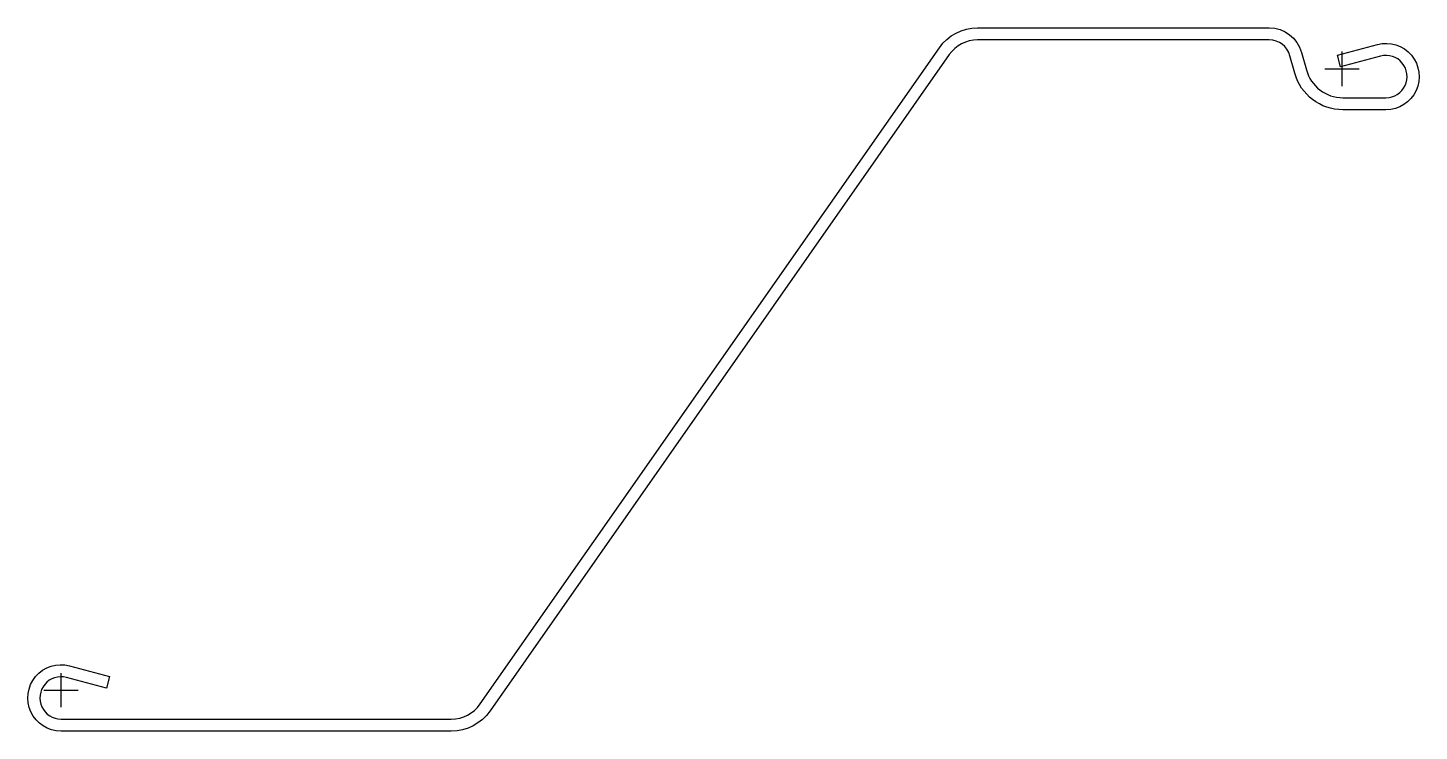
# Model space of a CAD drawing. Header units: millimetres. Extents: x -19 to 788, y -24 to 384.
import ezdxf

# ---------------------------------------------------------------- set-up
doc = ezdxf.new("R2010")
doc.units = ezdxf.units.MM
doc.header["$LTSCALE"] = 0.2

msp = doc.modelspace()

# ---------------------------------------------------------------- linework, layer by layer
at = {"flags": 128}
msp.add_lwpolyline([(515.23, 368.32), (248.88, -12.02, -0.244685), (226.35, -23.75), (0, -23.75, -1.140281), (4.98, 14.09), (28.16, 7.88), (26.35, 1.12), (3.17, 7.33, 1.140281), (0, -16.75), (226.35, -16.75, 0.244685), (243.14, -8.01), (509.5, 372.34, -0.244685), (531.61, 383.85), (700.8, 383.85, -0.337327), (719.55, 369.58), (722.34, 359.46, 0.337327), (743.5, 343.35), (768.5, 343.35, 1.140281), (765.33, 367.43), (742.15, 361.22), (740.34, 367.98), (763.52, 374.19, -1.140281), (768.5, 336.35), (743.5, 336.35, -0.337327), (715.59, 357.59), (712.8, 367.71, 0.337327), (700.8, 376.85), (531.61, 376.85, 0.244685)], format="xyb", close=True, dxfattribs=at)
at = {"layer": 'DEFPOINTS'}
for p, q in [((743, 350.1), (743, 370.1)), ((733, 360.1), (753, 360.1)), ((0, -9.87), (0, 9.87)), ((-10, 0), (10, 0))]:
    msp.add_line(p, q, dxfattribs=at)

doc.saveas('drawing.dxf')
